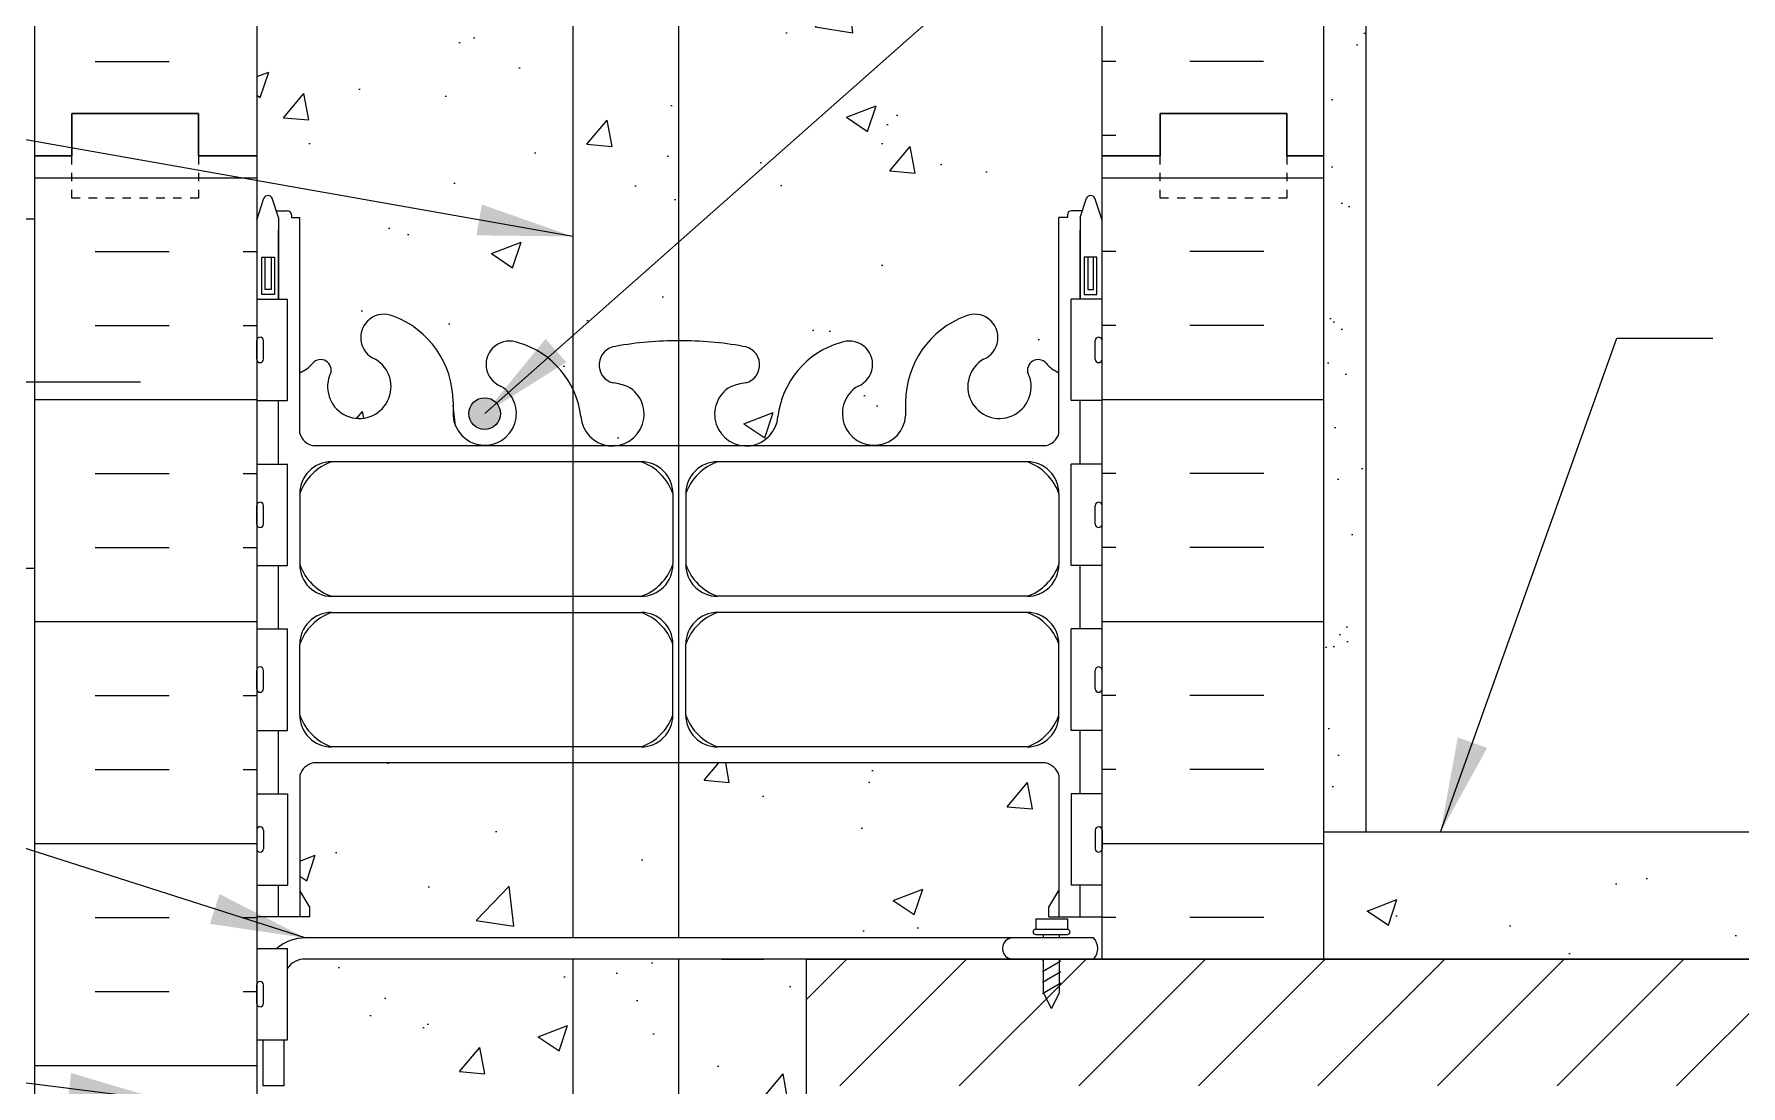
# Model space of a CAD drawing. Header units: inches. Extents: x 149.1 to 201, y 112.1 to 185.2.
# Drawn here: x 169.68 to 189.86, y 162.16 to 174.6 of the extents above; entities that cross this region are included whole.
import ezdxf

# ---------------------------------------------------------------- set-up
doc = ezdxf.new("R2010")
doc.units = ezdxf.units.IN
doc.header["$LTSCALE"] = 0.5
doc.header["$MEASUREMENT"] = 0
doc.linetypes.add('DASHED2', pattern=[0.375, 0.25, -0.125])
for name, color, linetype in [('HATCH', 12, 'Continuous'), ('line25', 2, 'Continuous'), ('LINE3', 3, 'Continuous'), ('LINE50', 5, 'Continuous'), ('LINE9', 9, 'Continuous'), ('TEXT', 4, 'Continuous'), ('Web_Edge', 9, 'Continuous')]:
    doc.layers.add(name, color=color, linetype=linetype)
doc.styles.add('DIM', font='romans.shx', dxfattribs={"width": 0.7})
doc.dimstyles.new('ext_12', dxfattribs={"dimscale": 12, "dimtxt": 0.09375, "dimasz": 0.09375, "dimexe": 0.09375, "dimexo": 0.0625, "dimgap": 0.0625, "dimtad": 1, "dimdec": 1, "dimzin": 3, "dimdsep": 46, "dimlunit": 4, "dimtxsty": 'DIM', "dimcen": 0.09, "dimdle": 0.09375, "dimclrt": 4, "dimadec": 0, "dimazin": 0, "dimtfac": 1, "dimtdec": 1, "dimtmove": 2, "dimatfit": 3, "dimfxl": 1, "dimfrac": 2, "dimtolj": 1, "dimtzin": 0, "dimarcsym": 0})

msp = doc.modelspace()

# ---------------------------------------------------------------- hatches: boundary and pattern name
at = {"layer": 'HATCH'}
h = msp.add_hatch(dxfattribs=at)
h.set_pattern_fill('AR-CONC', color=256, scale=0.5)
h.set_pattern_definition([(49.99999999999999, (0, 0), (3.586300913003767, -0.3137606749129755), [0.375, -4.125]), (355, (0, 0), (-0.693756668065, 3.760960668500059), [0.3, -3.3]), (100.45144446, (0.298858405, -0.02614672), (2.89254423363556, 3.447199954843147), [0.3187009599999999, -3.505710559999999]), (46.18420000000001, (0, 1), (5.336206653357862, -0.8275964039653827), [0.5625, -6.1875]), (96.63563549, (0.444683725, 0.931033465), (4.673309728371142, 4.870593003872752), [0.47805171, -5.258568799999999]), (351.1841639899999, (0, 1), (4.673309725273866, 4.870593001349951), [0.45, -4.950000005]), (21, (0.5, 0.75), (2.984535260592308, -2.013094453326694), [0.375, -4.125]), (326.0000000000001, (0.5, 0.75), (1.216576659607909, 3.625750225234265), [0.3, -3.3]), (71.45144474, (0.74871127, 0.58224213), (4.201111883649856, 1.612655764031769), [0.31870095, -3.50571056]), (37.50000000000001, (0, 0), (0.06079927658645334, 1.664469269156557), [0, -3.26, 0, -3.35, 0, -3.3125]), (7.499999999999999, (0, 0), (1.315347687210743, 1.972058559411801), [0, -1.91, 0, -3.185, 0, -1.2625]), (327.5, (-1.115, 0), (2.669112180862045, -0.1127743586718988), [0, -1.25, 0, -3.9, 0, -5.175]), (317.5, (-1.615, 0), (2.915930846711931, 0.5005249116615886), [0, -1.625, 0, -2.59, 0, -3.675])])
h.paths.add_polyline_path([(182.3083642761188, 182.1625147905405), (176.1833642761188, 182.1625147905404), (175.1833642761188, 181.1625147905403), (175.1833642761188, 182.1625147905403), (175.1833642761188, 183.1625147905403), (174.1833642761188, 182.1625147905404), (172.3083642761188, 182.1625147905404), (172.3083642761188, 179.3548365988504, 0.08841615068705475), (172.4543672729791, 179.2575249063954), (172.5443672729796, 179.2575249064023), (172.5443672729824, 179.2157988464782, -0.2490694201798236), (172.6543672729984, 179.0086756947087), (172.654367273002, 178.9411756946986, -0.4142135623889385), (172.591867273002, 178.8786756946952), (172.5443672730042, 178.8786756946952), (172.5443672730087, 178.8086756946952), (172.6493672729934, 178.8086756946952, -0.1555286049736221), (172.8250602180389, 178.6746305117675, 0.1809141486822471), (173.2427813728694, 178.3632856607394), (174.8235769488561, 178.0103264480396, 0.05497433642746698), (175.1504474074612, 177.9742785317129), (177.3083683900016, 177.9742785317129), (179.466289372542, 177.9742785317129, 0.05497433642746687), (179.7931598311471, 178.0103264480396), (181.3739554071337, 178.3632856607395, 0.1809141486822192), (181.7916765619642, 178.6746305117674, -0.1555286049736753), (181.9673695070097, 178.8086756946952), (182.0723695069944, 178.8086756946952), (182.072369506999, 178.8786756946952), (182.0248695070011, 178.8786756946952, -0.4142135623888824), (181.9623695070011, 178.9411756946986), (181.9623695070048, 179.0086756947087, -0.2490694201798237), (182.0723695070208, 179.2157988464782), (182.0723695070236, 179.2575249064023), (182.1623695070241, 179.2575249063954, 0.08841040745014403), (182.3083642761188, 179.3548287118878)])
h.paths.add_polyline_path([(182.3083642761188, 173.1625147905403), (182.3083642761188, 175.162522677503, 0.08841040745014417), (182.1623695070241, 175.2598264829954), (182.0723695070236, 175.2598264829885), (182.0723695070208, 175.3015525429126, -0.2490694201798115), (181.9623695070048, 175.5086756946821), (181.9623695070011, 175.5761756946922, -0.4142135623889407), (182.0248695070011, 175.6386756946956), (182.072369506999, 175.6386756946956), (182.0723695069944, 175.7086756946956), (181.967369507009, 175.7086756946956, 0.2317357954702556), (181.6097049869581, 175.5576513629629, -0.8344002610067477), (181.3982007781194, 175.6831957761623), (181.4099109840845, 175.7045416678365, 2.15540393397608), (180.8712631299792, 175.5101239109565, -1), (180.6576738325794, 174.9990217072677, -0.3112229933497561), (179.9486994165989, 176.0150158511659), (179.9492093076699, 176.180003673957, 1.661382059455087), (179.3881262233323, 175.8272632876783, -1), (179.1745369259503, 175.3161610839821, -0.3009499255518089), (178.4382966153042, 176.1884584864281, 1.661382059457228), (177.8772135309665, 175.8357181001505, 0.05561716192556482), (178.0565117406392, 175.7901475217882, -0.8432432356323915), (178.0221952652688, 175.3578262387389, -0.04754436165067123), (177.3083683900016, 175.2930706046621, -0.04754436165067547), (176.5945415147344, 175.3578262387389, -0.8432432356324913), (176.5602250393639, 175.7901475217882, 0.05561716192563895), (176.7395232490368, 175.8357181001505, 1.661382059456847), (176.1784401646989, 176.1884584864282, -0.3009499255518124), (175.4421998540529, 175.3161610839821, -1), (175.228610556671, 175.8272632876784, 1.661382059454761), (174.6675274723332, 176.180003673957), (174.6680373634043, 176.0150158511659, -0.3112229933496933), (173.959062947424, 174.9990217072678, -1), (173.7454736500242, 175.5101239109566, 2.155403933975046), (173.2068257959186, 175.7045416678365), (173.2185360018838, 175.6831957761623, -0.8343745963365193), (173.0070367566036, 175.5576456556919, 0.2317403101388429), (172.6493672729942, 175.7086756946956), (172.5443672730087, 175.7086756946956), (172.5443672730042, 175.6386756946956), (172.591867273002, 175.6386756946956, -0.4142135623889407), (172.654367273002, 175.5761756946922), (172.6543672729984, 175.5086756946821, -0.2490694201798248), (172.5443672729824, 175.3015525429126), (172.5443672729796, 175.2598264829885), (172.4543672729791, 175.2598264829954, 0.08841615068705491), (172.3083642761188, 175.1625147905404), (172.3083642761188, 173.1625147905403), (172.3083642761188, 172.4031261085474), (172.3933606561541, 172.6637816739896, -0.6000000000329971), (172.4933606561559, 172.663781673994), (172.542273699634, 172.5137816739939), (172.6683606561555, 172.513781673994, -0.4142135623733604), (172.7183606561556, 172.463781673994), (172.7183606561558, 172.4337816739939), (172.8183606561557, 172.433781673994), (172.8183638141397, 170.5965263786776, 0.1089334971217119), (172.9710324152927, 170.709711866917, -0.834400260227473), (173.1825366239806, 170.584167453544), (173.1708264180154, 170.56282156187, 2.155403933976497), (173.7094742721207, 170.75723931875, -1), (173.9230635695213, 171.2683415224386, -0.3112229933495649), (174.6320379855011, 170.2523473785406), (174.6315280944301, 170.0873595557495, 1.661382059455027), (175.1926111787677, 170.4400999420282, -1), (175.4062004761497, 170.9512021457244, -0.3009499255517591), (176.1424407867957, 170.0789047432785, 1.661382059457622), (176.7035238711335, 170.431645129556, 0.05561716192558767), (176.5242256614608, 170.4772157079183, -0.8432432356340605), (176.5585421368317, 170.9095369909677, -0.049932405521301), (177.3083642760926, 170.9739573769393, -0.04993240552145903), (178.0581864153558, 170.9095369909676, -0.843243235632684), (178.0925028907261, 170.4772157079182, 0.05561716192552899), (177.9132046810536, 170.431645129556, 1.661382059456281), (178.4742877653913, 170.0789047432779, -0.3009499255519127), (179.2105280760373, 170.9512021457244, -1), (179.4241173734194, 170.4400999420282, 1.66138205945503), (179.985200457757, 170.0873595557495), (179.984690566686, 170.2523473785406, -0.3112229933496967), (180.6936649826663, 171.2683415224388, -1), (180.9072542800662, 170.75723931875, 2.155403933975844), (181.4459021341716, 170.56282156187), (181.4341919282065, 170.584167453544, -0.8343745963372258), (181.6456911734867, 170.7097175740146, 0.1089398156908218), (181.7983678960838, 170.5965249647989), (181.7983678960819, 172.433781673994), (181.8983678960819, 172.4337816739939), (181.8983678960819, 172.463781673994, -0.4142135623733604), (181.948367896082, 172.513781673994), (182.0744548526035, 172.5137816739939), (182.1233678960817, 172.663781673994, -0.600000000032986), (182.2233678960835, 172.6637816739896), (182.3083642761188, 172.4031261085474)])
h.paths.add_polyline_path([(181.7983678960846, 165.8363046669709, 0.2681384484802687), (181.6372172342331, 165.984428183087), (172.9795195457688, 165.984428183087, 0.2681558504667121), (172.8183646383387, 165.8362911109184), (172.8183646383386, 164.474858153546), (172.9383606561415, 164.2748647905404), (172.9383606561415, 164.162514790541), (172.3083642761188, 164.1625147905404), (172.3083642761188, 163.7875147905341), (172.5478119166185, 163.7875147905341, -0.1808146983860269), (172.8742221777468, 163.9125147905406), (181.6175708162385, 163.9125147905406), (181.6175708162385, 163.9525547950496), (181.5238208162385, 163.9525547950496, -1), (181.5238208162383, 164.0150547950496), (181.5238208162383, 164.1400547950496), (181.8988208162385, 164.1400547950496), (181.8988208162383, 164.0150547950496, -1), (181.8988208162383, 163.9525547950496), (181.8050708162385, 163.9525547950496), (181.8050708162383, 163.9125147905406), (182.207884784104, 163.9125147905406, -0.3861790190985945), (182.2096802453505, 163.6625147905403), (182.3083642761188, 163.6625147905403), (182.3083642761188, 164.1625147905413), (181.6783678960961, 164.1625147905401), (181.6783678960961, 164.2748647905408), (181.7983678960844, 164.4748647905223)])
h.paths.add_polyline_path([(178.8083642761188, 163.6625147905406), (172.8753885776641, 163.6625147905406, 0.2433069337949052), (172.6733168703607, 163.5550929769826), (172.6733168703607, 162.707514790534), (172.6320570588081, 162.707514790534), (172.6320570588081, 162.1625147905406), (172.3822855724325, 162.1625147905406), (172.3822490947566, 162.7075147905341), (172.3083642761188, 162.7075147905341), (172.3083642761188, 161.9575147905341), (172.6733168703607, 161.9575147905342), (172.6733168703607, 160.7575147905341), (172.3083642761188, 160.7575147905341), (172.3083642761188, 160.0075147905341), (172.6733168703607, 160.0075147905341), (172.6733168703607, 158.8075147905341), (172.3083642761188, 158.8075147905341), (172.3083642761188, 158.0575147905341), (172.6733168703607, 158.0575147905341), (172.6733168703607, 156.8575147905341), (172.3083642761188, 156.8575147905341), (172.3083642761188, 155.414215048511, -0.5226110540281548), (172.543710951402, 155.4149713855196, -0.5205670499997276), (172.7211915877308, 155.4149713855195, -0.5205670500006399), (173.0625008286106, 155.4149713855199, -0.5205670500004113), (173.3191651334556, 155.41497138552, -0.5205670499986733), (173.5512553587781, 155.4149713855196, -0.5205670499991192), (173.7150838008974, 155.4149713855194, -0.5205670500009091), (174.0496253387503, 155.4040490130811, -0.5205670499989707), (174.2462194368072, 155.4040490130808, -0.5205670500005939), (174.4810401334584, 155.404049013081, -0.5205670500000626), (174.7322436580782, 155.404049013081, -0.4340642343524088), (174.8083642761182, 155.4222231117329, -0.4340642343618419), (174.8844848941593, 155.4040490130809, -0.5205670499993423), (175.135688418779, 155.4040490130806, -0.5205670500019258), (175.3705091154305, 155.4040490130813, -0.520567049998772), (175.5671032134873, 155.4040490130809, -0.5205670500001389), (175.9016447513399, 155.4149713855197, -0.5205670499999878), (176.0654731934594, 155.4149713855197, -0.5205670500000885), (176.2975634187823, 155.4149713855197, -0.5205670499997321), (176.554227723627, 155.4149713855196, -0.3571811429094118), (176.8083642761187, 155.4863507263273, -0.3571811429097197), (177.0625008286107, 155.4149713855199, -0.5205670499993013), (177.3191651334552, 155.4149713855197, -0.5205670500003013), (177.5512553587782, 155.4149713855198, -0.5205670499978989), (177.7150838008973, 155.4149713855193, -0.520567050001039), (178.0496253387502, 155.4040490130811, -0.5205670499992607), (178.2462194368072, 155.4040490130809, -0.5205670499995866), (178.4810401334581, 155.4040490130807, -0.5205670500011823), (178.7322436580782, 155.4040490130812, -0.4340642343570018), (178.8083642761188, 155.4222231117333), (178.8083642761188, 155.6625147905403)])
h.paths.add_polyline_path([(181.7983678960819, 154.4337816739939), (181.8983678960819, 154.4337816739938), (181.8983678960819, 154.4637816739939, -0.4142135623733604), (181.948367896082, 154.5137816739939), (182.0744548526035, 154.5137816739938), (182.1233678960817, 154.6637816739939, -0.6000000000329972), (182.2233678960835, 154.6637816739895), (182.3083642761188, 154.4031261085473), (182.3083642761188, 155.1625147905404), (182.9958642761188, 155.1625147905404), (182.9958642761188, 155.4687721229435, 0.2202203167955305), (182.8844848941593, 155.4040490130812, 0.4340642343594308), (182.8083642761185, 155.4222231117335, 0.4340642343552161), (182.7322436580784, 155.4040490130807, 0.5205670500009789), (182.4810401334583, 155.4040490130811, 0.3525461867613565), (182.3083642761188, 155.4540858893284), (182.3083642761188, 155.4125147905403), (178.8083642761188, 155.4125147905403), (178.8083642761188, 155.4222231117333, 0.4340642343562192), (178.7322436580785, 155.4040490130804, 0.5205670500022038), (178.4810401334581, 155.4040490130813, 0.5205670499995754), (178.2462194368072, 155.4040490130811, 0.5205670499983991), (178.0496253387504, 155.4040490130806, 0.5205670500011988), (177.7150838008975, 155.4149713855199, 0.5205670499996056), (177.551255358778, 155.4149713855198, 0.5205670499998248), (177.3191651334552, 155.4149713855198, 0.520567049999105), (177.0625008286107, 155.4149713855194, 0.3571811429100834), (176.8083642761187, 155.4863507263273, 0.3571811429093645), (176.554227723627, 155.4149713855198, 0.5205670499998027), (176.2975634187823, 155.4149713855197, 0.5205670500000434), (176.0654731934594, 155.4149713855197, 0.5205670500000343), (175.9016447513399, 155.4149713855197, 0.5205670500000918), (175.5671032134873, 155.4040490130811, 0.5205670499995182), (175.3705091154303, 155.4040490130809, 0.5205670500010198), (175.135688418779, 155.4040490130813, 0.5205670499993935), (174.8844848941594, 155.4040490130811, 0.434064234358015), (174.8083642761188, 155.4222231117333, 0.4340642343578521), (174.7322436580782, 155.4040490130809, 0.5205670499994529), (174.4810401334586, 155.4040490130807, 0.520567050000944), (174.2462194368073, 155.404049013081, 0.520567049999553), (174.0496253387503, 155.4040490130809, 0.5205670500005748), (173.7150838008975, 155.4149713855199, 0.5205670500002411), (173.551255358778, 155.41497138552, 0.5205670499991873), (173.3191651334554, 155.4149713855197, 0.5205670499999778), (173.0625008286106, 155.4149713855197, 0.520567050000111), (172.7211915877309, 155.4149713855197, 0.5205670500002816), (172.543710951402, 155.4149713855198, 0.5226110540282711), (172.3083642761188, 155.414215048511), (172.3083642761188, 155.1625147905403), (172.3083642761188, 154.4031261085473), (172.3933606561541, 154.6637816739895, -0.6000000000329518), (172.4933606561559, 154.6637816739939), (172.542273699634, 154.5137816739938), (172.6683606561555, 154.5137816739939, -0.4142135623733604), (172.7183606561556, 154.4637816739939), (172.7183606561558, 154.4337816739938), (172.8183606561557, 154.4337816739939), (172.8183638141397, 152.5965263786775, 0.1089334959776293), (172.9710324139829, 152.7097118654107, -0.8344002669989271), (173.1825366239806, 152.584167453544), (173.1708264180154, 152.5628215618699, 2.155403933971719), (173.7094742721217, 152.7572393187495, -1), (173.9230635695215, 153.2683415224384, -0.3112229933495168), (174.6320379855011, 152.2523473785404), (174.6315280944301, 152.0873595557495, 1.661382059453756), (175.1926111787681, 152.4400999420279, -1), (175.4062004761477, 152.9512021457249, -0.3009499255519603), (176.1424407867956, 152.0789047432798, 1.661382059462261), (176.7035238711332, 152.431645129556, 0.05561716192569689), (176.5242256614601, 152.4772157079184, -0.8432432356346139), (176.5585421368324, 152.9095369909677, -0.04993240552125634), (177.3083642760926, 152.9739573769392, -0.04993240552145999), (178.0581864153558, 152.9095369909675, -0.8432432356307954), (178.0925028907289, 152.4772157079186, 0.05561716192640502), (177.9132046810535, 152.4316451295559, 1.661382059447922), (178.4742877653908, 152.0789047432743, -0.3009499255530221), (179.2105280760379, 152.9512021457246, -1), (179.4241173734202, 152.4400999420286, 1.661382059457546), (179.985200457757, 152.0873595557494), (179.984690566686, 152.2523473785405, -0.3112229933498253), (180.6936649826668, 153.2683415224388, -1), (180.907254280066, 152.7572393187497, 2.155403933974706), (181.4459021341716, 152.5628215618699), (181.4341919282065, 152.584167453544, -0.8343745963372471), (181.6456911734867, 152.7097175740145, 0.108939815690822), (181.7983678960838, 152.5965249647988)])
h.paths.add_polyline_path([(181.7983678960846, 147.8363046669708, 0.2681384484802673), (181.6372172342331, 147.9844281830869), (172.9795195457688, 147.9844281830869, 0.2681558504667221), (172.8183646383387, 147.8362911109183), (172.8183646383387, 146.4748581535459), (172.9383606561415, 146.2748647905403), (172.9383606561415, 146.16251479054), (172.9383606561415, 146.0501647905402), (172.8183646383387, 145.8501714275346), (172.8183646383387, 144.4887384701622, 0.2681558504666911), (172.9795195457688, 144.3406013979936), (181.6372172342331, 144.3406013979936, 0.2681384484783884), (181.7983678960841, 144.4887249141082), (181.7983678960843, 145.8501647905593), (181.6783678960961, 146.0501647905407), (181.6783678960961, 146.1625147905409), (181.6783678960961, 146.2748647905408), (181.7983678960844, 146.4748647905222)])
h.paths.add_polyline_path([(181.7983678960842, 139.7285046162818, 0.1089354807365724), (181.6456961365089, 139.6153177137203, -0.8344002582347381), (181.4341919282065, 139.7408621275366), (181.4459021341716, 139.7622080192106, 2.155403933980856), (180.9072542800673, 139.5677902623302, -1), (180.6936649826725, 139.0566880586395, -0.3112229933513798), (179.984690566686, 140.07268220254), (179.985200457757, 140.2376700253311, 1.661382059459386), (179.4241173734207, 139.8849296390519, -1), (179.2105280760404, 139.3738274353553, -0.3009499255528419), (178.4742877653913, 140.246124837803, 1.661382059456049), (177.9132046810537, 139.8933844515245, 0.05561716192572961), (178.0925028907269, 139.8478138731622, -0.8432432356389101), (178.0581864153533, 139.4154925901126, -0.04993240552132728), (177.308364276092, 139.3510722041413, -0.04993240552127303), (176.5585421368316, 139.415492590113, -0.8432432356314105), (176.5242256614582, 139.847813873162, 0.05561716192648723), (176.7035238711339, 139.8933844515248, 1.661382059460261), (176.1424407867955, 140.2461248378005, -0.3009499255513496), (175.4062004761497, 139.3738274353561, -1), (175.192611178767, 139.884929639052, 1.661382059457135), (174.6315280944301, 140.2376700253311), (174.6320379855011, 140.07268220254, -0.3112229933500781), (173.9230635695194, 139.0566880586413, -1), (173.7094742721247, 139.5677902623329, 2.155403933959459), (173.1708264180155, 139.7622080192105), (173.1825366239806, 139.7408621275366, -0.8343745963371986), (172.9710373787004, 139.615312007066, 0.1089377873102124), (172.818363885955, 139.7285031702504), (172.8183606561557, 137.8912479070866), (172.7183606561558, 137.8912479070867), (172.7183606561556, 137.8612479070866, -0.4142135623733604), (172.6683606561555, 137.8112479070866), (172.542273699634, 137.8112479070867), (172.4933606561559, 137.6612479070866, -0.6000000000329975), (172.3933606561541, 137.6612479070909), (172.3083642761188, 137.9219034725331), (172.3083642761188, 137.1688737863281), (176.5065260537836, 137.1681173520433), (177.5065260537836, 136.1681173520433), (177.5065260537836, 137.1681173520433), (177.5065260537836, 138.1681173520433), (178.5065260537836, 137.1681173520433), (182.3083642761188, 137.1688023758535), (182.3083642761188, 137.9219034725331), (182.2233678960835, 137.6612479070909, -0.6000000000330142), (182.1233678960817, 137.6612479070866), (182.0744548526035, 137.8112479070867), (181.948367896082, 137.8112479070866, -0.4142135623733604), (181.8983678960819, 137.8612479070866), (181.8983678960818, 137.8912479070867), (181.7983678960819, 137.8912479070866)])
h = msp.add_hatch(dxfattribs=at)
h.set_pattern_fill('AR-SAND', color=256, scale=0.5, style=0)
h.set_pattern_definition([(37.50000000000001, (174.8708642761188, 155.6625147905403), (-0.03149667905480408, 0.9634118845065793), [0, -0.76, 0, -0.85, 0, -0.8125]), (7.499999999999999, (174.8708642761188, 155.6625147905403), (0.8848883526338636, 1.41107303261487), [0, -0.41, 0, -0.685, 0, -0.2625]), (327.5, (174.2558642761188, 155.6625147905403), (1.557070930875748, 0.002829526768482249), [0, -0.25, 0, -0.9, 0, -1.175]), (317.5, (174.2558642761188, 155.6625147905403), (1.503063302286147, 0.4388377824671246), [0, -0.125, 0, -0.59, 0, -0.675])])
h.paths.add_polyline_path([(184.9333642761188, 165.6625147905403), (185.4333642761188, 165.6625147905403), (185.4333642761188, 182.1625147905402), (184.9333642761188, 182.1625147905402)])
h = msp.add_hatch(dxfattribs=at)
h.set_pattern_fill('INSUL', color=256, scale=7, style=0)
h.set_pattern_definition([(0, (-2753.853217435365, -241.8469992721713), (0, 2.625), []), (0, (-2753.853217435365, -240.9719992721713), (0, 2.625), [0.875, -0.875]), (0, (-2753.853217435365, -240.0969992721713), (0, 2.625), [0.875, -0.875])])
h.paths.add_polyline_path([(169.6833642761188, 155.1625147905403), (170.1208642761188, 155.1625147905403), (170.1208642761188, 155.6625147905403), (171.6208642761188, 155.6625147905403), (171.6208642761188, 155.1625147905403), (172.3083642761188, 155.1625147905403), (172.3083642761188, 173.1625147905403), (171.6208642761188, 173.1625147905403), (171.6208642761188, 173.6625147905403), (170.1208642761188, 173.6625147905403), (170.1208642761188, 173.1625147905403), (169.6833642761188, 173.1625147905403)])
h = msp.add_hatch(dxfattribs=at)
h.set_pattern_fill('INSUL', color=256, scale=7, style=0)
h.set_pattern_definition([(180.0000000000065, (3108.46994598765, -241.8469992718418), (-2.952863056308527e-13, 2.625), []), (180.0000000000065, (3108.46994598765, -240.9719992718418), (-2.952863056308527e-13, 2.625), [0.875, -0.875]), (180.0000000000065, (3108.46994598765, -240.0969992718418), (-2.952863056308527e-13, 2.625), [0.875, -0.875])])
h.paths.add_polyline_path([(182.3083642761201, 163.6625147905403), (184.9333642761201, 163.6625147905403), (184.9333642761191, 173.162514790541), (184.4958642761191, 173.1625147905409), (184.495864276119, 173.6625147905409), (182.995864276119, 173.6625147905407), (182.9958642761191, 173.1625147905407), (182.3083642761191, 173.1625147905407)])
h = msp.add_hatch(dxfattribs=at)
h.set_pattern_fill('AR-CONC', color=256, scale=0.5, style=0)
h.set_pattern_definition([(49.99999999999999, (78.13022415308258, 8.761394921057502), (3.586300913003767, -0.3137606749129755), [0.375, -4.125]), (355, (78.13022415308258, 8.761394921057502), (-0.693756668065, 3.760960668500059), [0.3, -3.3]), (100.4514, (78.42908255308258, 8.735248221057503), (2.892546908570108, 3.447197710304768), [0.3187009499999998, -3.505710559999998]), (46.18420000000001, (78.13022415308258, 9.761394921057502), (5.336205243128222, -0.8275950716450904), [0.5625, -6.1875]), (96.6356, (78.57490787808258, 9.6924283860575), (4.673313527743517, 4.870589354502209), [0.47805144, -5.258565]), (351.1842, (78.13022415308258, 9.761394921057502), (4.673309725668136, 4.870593004626623), [0.45, -4.95]), (21, (78.63022415308258, 9.511394921057502), (2.984535260592308, -2.013094453326694), [0.375, -4.125]), (326.0000000000001, (78.63022415308258, 9.511394921057502), (1.216576659607909, 3.625750225234265), [0.3, -3.3]), (71.4514, (78.87893531808258, 9.3436368910575), (4.20111314290745, 1.612652483549762), [0.31870095, -3.50571056]), (37.50000000000001, (78.13022415308258, 8.761394921057502), (0.06079927658645334, 1.664469269156557), [0, -3.26, 0, -3.35, 0, -3.3125]), (7.499999999999999, (78.13022415308258, 8.761394921057502), (1.315347687210743, 1.972058559411801), [0, -1.91, 0, -3.185, 0, -1.2625]), (327.5, (77.01522415308258, 8.761394921057502), (2.669112180862045, -0.112774358671899), [0, -1.25, 0, -3.9, 0, -5.175]), (317.5, (76.51522415308258, 8.761394921057502), (2.915930846711931, 0.5005249116615882), [0, -1.625, 0, -2.59, 0, -3.675])])
h.paths.add_polyline_path([(190.2067237809463, 164.5223831596844), (190.2067237809462, 164.6625147905403), (184.9333642761188, 164.6625147905404), (184.9333642761188, 163.6625147905403), (190.2067237809463, 163.6625147905403)])
h = msp.add_hatch(dxfattribs=at)
h.set_pattern_fill('ANSI31', color=256, scale=8, style=0)
h.set_pattern_definition([(45, (78.13022415308258, 8.761394921057502), (-0.7071067811865475, 0.7071067811865476), [])])
h.paths.add_polyline_path([(193.5632783254077, 162.1625147905404), (193.5632783254077, 163.6625147905403), (178.8083642761188, 163.6625147905404), (178.8083642761188, 162.1625147905403)])
at = {"layer": 'LINE3'}
msp.add_hatch(color=256, dxfattribs=at).paths.add_polyline_path([(174.8179994138678, 170.1151165771677, 1), (175.1929994138678, 170.1151165771677, 1)])

# ---------------------------------------------------------------- linework, layer by layer
at = {"layer": 'HATCH'}
for p, q in [((170.396782564634, 174.2780007278287), (171.271782564634, 174.2780007278287)), ((182.4699459876027, 174.278000727829), (182.3083642761188, 174.278000727829)), ((184.2199459876027, 174.278000727829), (183.3449459876027, 174.278000727829)), ((182.4699459876027, 173.403000727829), (182.3083642761188, 173.403000727829))]:
    msp.add_line(p, q, dxfattribs=at)
at = {"layer": 'line25'}
for p, q in [((172.3083642761188, 182.1625147905403), (172.3083642761188, 173.1625147905403)), ((182.3083642761188, 173.1625147905403), (182.3083642761188, 182.1625147905403)), ((172.3083642761188, 173.1625147905403), (172.3083642761188, 155.1625147905403)), ((182.3083642761188, 163.6625147905404), (182.3083642761188, 173.1625147905403)), ((172.3083642761188, 171.4675147905341), (172.6733168703607, 171.4675147905341)), ((172.6733168703607, 170.2675147905341), (172.6733168703607, 171.4675147905342)), ((182.3083642761188, 171.4675147905341), (181.9434116818769, 171.4675147905341)), ((181.9434116818769, 170.2675147905341), (181.9434116818769, 171.4675147905342)), ((172.3083642761188, 170.2675147905341), (172.6733168703607, 170.2675147905341)), ((182.3083642761188, 170.2675147905341), (181.9434116818769, 170.2675147905341)), ((172.3083642761188, 169.5175147905341), (172.6733168703607, 169.5175147905341)), ((172.6733168703607, 168.3175147905341), (172.6733168703607, 169.5175147905342)), ((182.3083642761188, 169.5175147905341), (181.9434116818769, 169.5175147905341)), ((181.9434116818769, 168.3175147905341), (181.9434116818769, 169.5175147905342)), ((172.3083642761188, 168.3175147905341), (172.6733168703607, 168.3175147905341)), ((182.3083642761188, 168.3175147905341), (181.9434116818769, 168.3175147905341)), ((172.3083642761188, 167.5675147905341), (172.6733168703607, 167.5675147905341)), ((172.6733168703607, 166.3675147905341), (172.6733168703607, 167.5675147905341)), ((182.3083642761188, 167.5675147905341), (181.9434116818769, 167.5675147905341)), ((181.9434116818769, 166.3675147905341), (181.9434116818769, 167.5675147905341)), ((172.3083642761188, 166.3675147905341), (172.6733168703607, 166.367514790534)), ((182.3083642761188, 166.3675147905341), (181.9434116818769, 166.367514790534)), ((172.3083642761188, 165.6175147905341), (172.6733168703607, 165.6175147905341)), ((172.6733168703607, 165.6175147905341), (172.6733168703607, 164.537514790534)), ((182.3083642761188, 165.6175147905341), (181.9434116818769, 165.6175147905341)), ((181.9434116818769, 165.6175147905341), (181.9434116818769, 164.537514790534)), ((172.3083642761188, 164.5375147905341), (172.6733168703607, 164.5375147905341)), ((182.3083642761188, 164.5375147905341), (181.9434116818769, 164.5375147905341)), ((172.3083642761188, 163.7875147905341), (172.6733168703607, 163.7875147905341)), ((172.6733168703607, 162.7075147905341), (172.6733168703607, 163.7875147905341)), ((177.8083642761314, 163.6625147905404), (178.3083642761192, 163.6625147905404)), ((193.5632783254077, 163.6625147905403), (178.8083642761188, 163.6625147905404)), ((178.8083642761188, 163.6625147905403), (178.8083642761188, 155.6625147905403)), ((178.8083642761188, 163.6625147905403), (193.5632783254077, 163.6625147905403)), ((172.3083642761188, 162.7075147905341), (172.6733168703607, 162.707514790534))]:
    msp.add_line(p, q, dxfattribs=at)
at = {"layer": 'LINE3'}
for p, q in [((177.2968247420669, 182.1624757131249), (177.2973315512025, 163.9125147905406)), ((176.0478186764532, 180.5068833274088), (176.0478186764532, 163.9125147905406)), ((176.0478186764532, 163.6625147905405), (176.0478186764532, 137.1611551565674)), ((177.2973384938083, 163.6625147905406), (177.2975675326631, 155.4149323081044))]:
    msp.add_line(p, q, dxfattribs=at)
msp.add_circle((175.0054994138678, 170.1151165771677), 0.1875, dxfattribs=at)
at = {"layer": 'LINE50'}
for p, q in [((169.6833642761188, 173.1625147905403), (169.6833642761188, 182.1625147905403)), ((184.9333642761188, 173.1625147905403), (184.9333642761188, 182.1625147905403)), ((169.6833642761188, 155.1625147905403), (169.6833642761188, 173.1625147905403)), ((184.9333642761188, 163.6625147905403), (184.9333642761188, 173.1625147905403)), ((181.7384067224544, 164.1625147905405), (181.7384067224544, 164.1625147905405))]:
    msp.add_line(p, q, dxfattribs=at)
for points in [[(172.3083642761188, 173.1625147905403), (171.6208642761188, 173.1625147905403), (171.6208642761188, 173.6625147905403), (170.1208642761188, 173.6625147905403), (170.1208642761188, 173.1625147905403), (169.6833642761188, 173.1625147905403)], [(169.6833642761188, 173.1625147905403), (170.1208642761188, 173.1625147905403), (170.1208642761188, 173.6625147905403), (171.6208642761188, 173.6625147905403), (171.6208642761188, 173.1625147905403), (172.3083642761188, 173.1625147905403)], [(182.3083642761188, 173.1625147905403), (182.9958642761188, 173.1625147905403), (182.9958642761188, 173.6625147905403), (184.4958642761188, 173.6625147905403), (184.4958642761188, 173.1625147905403), (184.9333642761188, 173.1625147905403)], [(184.9333642761188, 173.1625147905403), (184.4958642761188, 173.1625147905403), (184.4958642761188, 173.6625147905403), (182.9958642761188, 173.6625147905403), (182.9958642761188, 173.1625147905403), (182.3083642761188, 173.1625147905403)]]:
    msp.add_lwpolyline(points, dxfattribs=at)
at = {"layer": 'LINE9'}
for p, q in [((185.4333642761188, 165.1625147905404), (185.4333642761188, 182.1625147905402)), ((172.3483678960818, 171.0175147905341), (172.3483678960827, 171.0175147905342)), ((182.2683606561557, 171.0175147905341), (182.2683606561548, 171.0175147905342)), ((172.3083642761188, 170.9225147905343), (172.3083678960823, 170.9225147905343)), ((172.3083642761188, 170.8125147905342), (172.3083678960823, 170.8125147905342)), ((172.3083678960818, 170.7575147905342), (172.3083678960818, 170.9775147905341)), ((172.3883678960818, 170.7575147905342), (172.3883678960827, 170.9775147905341)), ((182.2283606561558, 170.7575147905342), (182.2283606561548, 170.9775147905341)), ((182.3083606561557, 170.7575147905342), (182.3083606561557, 170.9775147905341)), ((182.3083642761188, 170.9225147905343), (182.3083606561552, 170.9225147905343)), ((182.3083642761188, 170.8125147905342), (182.3083606561552, 170.8125147905342)), ((172.3483678960818, 170.7175147905342), (172.3483678960818, 170.7175147905342)), ((182.2683606561557, 170.7175147905342), (182.2683606561557, 170.7175147905342)), ((168.9333642761186, 170.4884199603584), (170.9333642761186, 170.4884199603584)), ((172.3083678960818, 168.8075147905342), (172.3083678960818, 169.0275147905341)), ((172.3483678960818, 169.0675147905341), (172.3483678960827, 169.0675147905342)), ((172.3883678960818, 168.8075147905342), (172.3883678960827, 169.0275147905341)), ((182.2283606561558, 168.8075147905342), (182.2283606561548, 169.0275147905341)), ((182.2683606561557, 169.0675147905341), (182.2683606561548, 169.0675147905342)), ((182.3083606561557, 168.8075147905342), (182.3083606561557, 169.0275147905341)), ((172.3083642761188, 168.9725147905343), (172.3083678960823, 168.9725147905343)), ((172.3083642761188, 168.8625147905342), (172.3083678960823, 168.8625147905342)), ((182.3083642761188, 168.9725147905343), (182.3083606561552, 168.9725147905343)), ((182.3083642761188, 168.8625147905342), (182.3083606561552, 168.8625147905342)), ((172.3483678960818, 168.7675147905342), (172.3483678960818, 168.7675147905342)), ((182.2683606561557, 168.7675147905342), (182.2683606561557, 168.7675147905342)), ((172.3083642761188, 167.0225147905342), (172.3083678960823, 167.0225147905342)), ((172.3083678960818, 166.8575147905342), (172.3083678960818, 167.0775147905341)), ((172.3483678960818, 167.1175147905341), (172.3483678960827, 167.1175147905341)), ((172.3883678960818, 166.8575147905341), (172.3883678960827, 167.0775147905341)), ((182.2283606561558, 166.8575147905341), (182.2283606561548, 167.0775147905341)), ((182.2683606561557, 167.1175147905341), (182.2683606561548, 167.1175147905341)), ((182.3083606561557, 166.8575147905342), (182.3083606561557, 167.0775147905341)), ((182.3083642761188, 167.0225147905342), (182.3083606561552, 167.0225147905342)), ((172.3083642761188, 166.9125147905342), (172.3083678960823, 166.9125147905342)), ((172.3483678960818, 166.8175147905342), (172.3483678960818, 166.8175147905341)), ((182.2683606561557, 166.8175147905342), (182.2683606561557, 166.8175147905341)), ((182.3083642761188, 166.9125147905342), (182.3083606561552, 166.9125147905342)), ((172.3083678960818, 165.1875147905341), (172.3083678960818, 164.9675147905342)), ((172.3483678960818, 165.2275147905341), (172.3483678960818, 165.2275147905341)), ((172.3883678960818, 165.1875147905341), (172.3883678960827, 164.9675147905342)), ((182.2283606561558, 165.1875147905341), (182.2283606561548, 164.9675147905342)), ((182.2683606561557, 165.2275147905341), (182.2683606561557, 165.2275147905341)), ((182.3083606561557, 165.1875147905341), (182.3083606561557, 164.9675147905342)), ((172.3083642761188, 165.1325147905341), (172.3083678960823, 165.1325147905341)), ((172.3083642761188, 165.022514790534), (172.3083678960823, 165.022514790534)), ((182.3083642761188, 165.1325147905341), (182.3083606561552, 165.1325147905341)), ((182.3083642761188, 165.022514790534), (182.3083606561552, 165.022514790534)), ((172.3483678960818, 164.9275147905342), (172.3483678960827, 164.9275147905341)), ((182.2683606561557, 164.9275147905342), (182.2683606561548, 164.9275147905341)), ((181.5238208162383, 164.1400547950496), (181.5238208162383, 164.0150547950496)), ((181.5238208162383, 164.1400547950496), (181.8988208162385, 164.1400547950496)), ((181.8988208162385, 164.1400547950496), (181.8988208162383, 164.0150547950496)), ((181.5238208162385, 164.0150547950496), (181.8988208162383, 164.0150547950496)), ((181.5238208162383, 163.9525547950496), (181.8988208162383, 163.9525547950496)), ((181.5238208162385, 163.9525547950496), (181.8988208162383, 163.9525547950496)), ((181.6175708162385, 163.9125147905406), (181.6175708162385, 163.9525547950496)), ((181.8050708162383, 163.9125147905406), (181.8050708162385, 163.9525547950496)), ((182.207884784104, 163.9125147905406), (172.8742221777505, 163.9125147905406)), ((182.2096802453506, 163.6625147905406), (172.8753885776595, 163.6625147905406)), ((181.6035674885037, 163.6476195911188), (181.629366730691, 163.6625147905406)), ((181.6035674885037, 163.5143916159116), (181.8220040189352, 163.640506005557)), ((181.6175708162385, 163.2647287748845), (181.6175708162385, 163.6625147905406)), ((181.8050708162385, 163.2647287748845), (181.8050708162385, 163.6625147905406)), ((172.3083678960818, 163.1375147905341), (172.3083678960818, 163.357514790534)), ((172.3483678960818, 163.397514790534), (172.3483678960827, 163.397514790534)), ((172.3883678960818, 163.1375147905341), (172.3883678960827, 163.357514790534)), ((181.6035674885037, 163.3893916159117), (181.8220040189352, 163.5155060055571)), ((181.6035674885037, 163.2566439498474), (181.8220040189352, 163.3827583394928)), ((172.3083642761188, 163.3025147905341), (172.3083678960823, 163.3025147905341)), ((172.3083642761188, 163.1925147905341), (172.3083678960823, 163.1925147905341)), ((181.7113208162385, 163.0772287748845), (181.6175708162385, 163.2647287748845)), ((181.7113208162385, 163.0772287748845), (181.8050708162385, 163.2647287748845)), ((172.3483678960818, 163.0975147905341), (172.3483678960818, 163.097514790534)), ((172.3822490947566, 162.7075147905341), (172.3822855724325, 162.1625147905406)), ((172.6320570588081, 162.1625147905406), (172.6320570588081, 162.7075147905341)), ((172.6320570588081, 162.1625147905406), (172.3822855724325, 162.1625147905406))]:
    msp.add_line(p, q, dxfattribs=at)
at = {"layer": 'LINE9', "linetype": 'DASHED2', "ltscale": 0.15}
for points in [[(171.6208642761188, 173.1625147905403), (171.6208642761188, 173.1625147905403), (171.6208642761188, 172.6625147905403), (170.1208642761188, 172.6625147905403), (170.1208642761188, 173.1625147905403), (170.1208642761188, 173.1625147905403)], [(184.4958642761188, 173.1625147905403), (184.4958642761188, 173.1625147905403), (184.4958642761188, 172.6625147905403), (182.9958642761188, 172.6625147905403), (182.9958642761188, 173.1625147905403), (182.9958642761188, 173.1625147905403)]]:
    msp.add_lwpolyline(points, dxfattribs=at)
at = {"layer": 'LINE9', "color": 9}
msp.add_lwpolyline([(169.6833642761188, 172.4125147905406), (169.4333642761188, 172.4125147905406), (169.4333642761188, 168.5375147905405), (166.6833642761187, 168.5375147905405), (166.6833642761187, 168.2875147905405), (169.6833642761188, 168.2875147905405)], close=True, dxfattribs=at)
at = {"layer": 'LINE9'}
msp.add_lwpolyline([(193.5632783254077, 165.1625147905403), (184.9333642761188, 165.1625147905404)], dxfattribs=at)
for centre, radius, start, end in [((172.3483678960818, 170.9775147905341), 0.04, 89.99999999992184, 180), ((172.3483678960827, 170.9775147905341), 0.04, 359.999999999899, 90), ((182.2683606561548, 170.9775147905341), 0.04, 90, 180.000000000101), ((182.2683606561557, 170.9775147905341), 0.04, 0, 90.00000000007815), ((172.3483678960818, 170.7575147905342), 0.04, 179.9999999999121, 270.0000000000521), ((172.3483678960818, 170.7575147905342), 0.04, 270, 0), ((182.2683606561557, 170.7575147905342), 0.04, 180, 270), ((182.2683606561557, 170.7575147905342), 0.04, 269.9999999999479, 8.79359758331033e-11), ((172.3483678960818, 169.0275147905341), 0.04, 89.99999999992184, 180), ((172.3483678960827, 169.0275147905342), 0.04, 359.999999999899, 90), ((182.2683606561548, 169.0275147905342), 0.04, 90, 180.000000000101), ((182.2683606561557, 169.0275147905341), 0.04, 0, 90.00000000007815), ((172.3483678960818, 168.8075147905342), 0.04, 179.9999999999121, 270.0000000000521), ((172.3483678960818, 168.8075147905342), 0.04, 270, 0), ((182.2683606561557, 168.8075147905342), 0.04, 180, 270), ((182.2683606561557, 168.8075147905342), 0.04, 269.9999999999479, 8.79359758331033e-11), ((172.3483678960818, 167.0775147905341), 0.04, 89.99999999992184, 180), ((172.3483678960827, 167.0775147905341), 0.04, 359.999999999899, 90), ((182.2683606561548, 167.0775147905341), 0.04, 90, 180.000000000101), ((182.2683606561557, 167.0775147905341), 0.04, 0, 90.00000000007815), ((172.3483678960818, 166.8575147905341), 0.04, 179.9999999999121, 270.0000000000521), ((172.3483678960818, 166.8575147905341), 0.04, 270, 0), ((182.2683606561557, 166.8575147905341), 0.04, 180, 270), ((182.2683606561557, 166.8575147905341), 0.04, 269.9999999999479, 8.79359758331033e-11), ((172.3483678960818, 165.1875147905341), 0.04, 89.99999999994789, 180.0000000000879), ((172.3483678960818, 165.1875147905341), 0.04, 0, 90), ((182.2683606561557, 165.1875147905341), 0.04, 90, 180), ((182.2683606561557, 165.1875147905341), 0.04, 359.9999999999121, 90.00000000005213), ((172.3483678960818, 164.9675147905342), 0.04, 180, 270.0000000000782), ((172.3483678960827, 164.9675147905342), 0.04, 270, 1.009635278083779e-10), ((182.2683606561548, 164.9675147905342), 0.04, 179.999999999899, 270), ((182.2683606561557, 164.9675147905342), 0.04, 269.9999999999218, 0), ((181.5238208162385, 163.9838047950496), 0.03125, 90, 270), ((181.8988208162383, 163.9838047950496), 0.03125, 270, 90), ((172.8781954578587, 163.4134648010896), 0.4990658062078668, 89.35428393050557, 131.4528860239899), ((181.2557365075116, 163.7875147905406), 0.1250069752282904, 89.39472638956298, 270.6052736104371), ((182.071076664084, 163.7865258084675), 0.1859830242447484, 318.1804529144633, 42.64251175023247), ((172.8781954578587, 163.4134648010896), 0.2490658062078668, 89.35428393050557, 145.3447257873678), ((172.3483678960818, 163.357514790534), 0.04, 89.99999999992184, 180), ((172.3483678960827, 163.357514790534), 0.04, 359.999999999899, 90), ((172.3483678960818, 163.1375147905341), 0.04, 179.9999999999121, 270.0000000000521), ((172.3483678960818, 163.1375147905341), 0.04, 270, 0)]:
    msp.add_arc(centre, radius, start, end, dxfattribs=at)
at = {"layer": 'Web_Edge'}
for p, q in [((172.3083642761188, 172.4031261085474), (172.3933606561555, 172.663781673994)), ((172.5683606561557, 172.433781673994), (172.4933606561559, 172.663781673994)), ((182.0483678960819, 172.433781673994), (182.1233678960817, 172.663781673994)), ((182.3083642761188, 172.4031261085474), (182.223367896082, 172.663781673994)), ((172.5422736996339, 172.5137816739939), (172.6683606561556, 172.513781673994)), ((172.5683606561557, 172.4337816739933), (172.5683606561557, 171.4675147905341)), ((172.7183606561558, 172.4637816739939), (172.7183606561558, 172.463781673994)), ((172.7183606561558, 172.4637816739939), (172.7183606561558, 172.4337816739939)), ((172.7183606561558, 172.4337816739939), (172.8183606561557, 172.433781673994)), ((172.8183650460961, 169.8797975347686), (172.8183606561557, 172.433781673994)), ((181.8983678960818, 172.4337816739939), (181.7983678960819, 172.433781673994)), ((181.7983678960846, 169.8797852808121), (181.7983678960819, 172.433781673994)), ((181.8983678960818, 172.4637816739939), (181.8983678960818, 172.463781673994)), ((181.8983678960819, 172.463781673994), (181.8983678960819, 172.4337816739939)), ((182.0744548526037, 172.5137816739939), (181.9483678960819, 172.513781673994)), ((182.0483678960819, 172.4337816739933), (182.0483678960818, 171.4675147905341)), ((173.1708264180148, 170.5628215618688), (173.1825366239805, 170.5841674535439)), ((181.4459021341723, 170.5628215618688), (181.4341919282065, 170.5841674535439)), ((174.6320379855011, 170.2523473785406), (174.6315280944301, 170.0873595557499)), ((179.984690566686, 170.2523473785406), (179.985200457757, 170.0873595557499)), ((181.6372172342331, 169.7316617646956), (172.9795195457687, 169.7316617646956)), ((176.8571183899977, 169.5441617646956), (173.1933688839131, 169.5441617646956)), ((181.4233678960873, 169.5441617646956), (177.7596183899942, 169.5441617646955)), ((172.818368883915, 169.1691617646978), (172.818368883915, 168.3283558600509)), ((177.2321183899999, 169.1691617646892), (177.2321183899995, 168.3283558600575)), ((177.3846183899996, 169.1699777787479), (177.3846183900001, 168.3291718741028)), ((181.7983678960855, 169.1691617646714), (181.7983678960855, 168.3283558600245)), ((173.1933688839163, 167.9533558600515), (176.8571183899977, 167.9533558600516)), ((181.4233678960837, 167.9533558600516), (177.7596183900051, 167.9533558600516)), ((173.1933688839163, 167.762734270594), (176.8571183899977, 167.762734270594)), ((181.4233678960837, 167.762734270594), (177.7596183900051, 167.7627342705939)), ((172.818368883915, 166.5469283659477), (172.818368883915, 167.3877342705946)), ((177.2321183899999, 166.5469283659563), (177.2321183899995, 167.3877342705881)), ((177.3846183899996, 166.5461123518977), (177.3846183900001, 167.3869182565427)), ((181.7983678960855, 166.5469283659494), (181.7983678960855, 167.3877342705962)), ((176.8571183899977, 166.17192836595), (173.1933688839131, 166.1719283659499)), ((181.4233678960873, 166.17192836595), (177.7596183899942, 166.17192836595)), ((181.6372172342331, 165.984428183087), (172.9795195457687, 165.984428183087)), ((172.8183646383387, 165.8362911109185), (172.8183646383386, 164.1625147905409)), ((181.7983678960846, 165.8363046669711), (181.7983678960843, 164.1625147905404)), ((172.9383606561415, 164.2748647905408), (172.818360656142, 164.4748647905408)), ((172.9383606561415, 164.2748647905404), (172.818360656142, 164.4748647905404)), ((181.6783678960961, 164.2748647905404), (181.7983678960955, 164.4748647905404)), ((181.6783678960961, 164.2748647905408), (181.7983678960955, 164.4748647905408)), ((172.9283642761046, 164.1625147905411), (172.3083642761188, 164.1625147905409)), ((172.9383606561415, 164.162514790541), (172.3083642761188, 164.1625147905404)), ((172.9383606561415, 164.1625147905406), (172.9383606561415, 164.2748647905401)), ((172.9383606561415, 164.1625147905401), (172.9383606561415, 164.2748647905396)), ((181.6783678960961, 164.1625147905401), (181.6783678960961, 164.2748647905396)), ((181.6783678960961, 164.1625147905406), (181.6783678960961, 164.2748647905401)), ((181.6783678960961, 164.1625147905401), (182.3083642761188, 164.1625147905413)), ((181.688364276133, 164.1625147905406), (182.3083642761188, 164.1625147905409))]:
    msp.add_line(p, q, dxfattribs=at)
for points in [[(172.5683606561557, 171.4675147905341), (172.5683606561557, 172.283781673994)], [(182.0483678960819, 171.4675147905341), (182.0483678960819, 172.283781673994)], [(172.5683606561557, 169.5175147905341), (172.5683606561557, 170.2675147905341)], [(182.0483678960819, 169.5175147905341), (182.0483678960819, 170.2675147905341)], [(172.5683606561557, 167.5675147905341), (172.5683606561557, 168.3175147905341)], [(182.0483678960819, 167.5675147905341), (182.0483678960819, 168.3175147905341)], [(172.5683606561557, 165.6175147905341), (172.5683606561557, 166.367514790534)], [(182.0483678960819, 165.6175147905341), (182.0483678960819, 166.367514790534)], [(172.5683606561557, 164.1625147905403), (172.5683606561557, 164.5375147905341)], [(182.0483678960819, 164.1625147905403), (182.0483678960819, 164.5375147905341)]]:
    msp.add_lwpolyline(points, dxfattribs=at)
for points in [[(172.5183606561559, 171.5237816739939), (172.3683606561559, 171.5237816739939), (172.3683606561559, 171.9637816739939), (172.5183606561559, 171.9637816739939)], [(172.478360656156, 171.5837816739939), (172.4083606561558, 171.5837816739939), (172.4083606561558, 171.9637816739939), (172.478360656156, 171.9637816739939)], [(182.0983678960816, 171.5237816739939), (182.2483678960817, 171.5237816739939), (182.2483678960817, 171.9637816739939), (182.0983678960816, 171.9637816739939)], [(182.1383678960815, 171.5837816739939), (182.2083678960817, 171.5837816739939), (182.2083678960817, 171.9637816739939), (182.1383678960815, 171.9637816739939)]]:
    msp.add_lwpolyline(points, close=True, dxfattribs=at)
for centre, radius, start, end in [((172.4433606561561, 172.6371150073278), 0.0566666666662005, 28.07248693556309, 151.9275130646584), ((182.1733678960814, 172.6371150073278), 0.0566666666662005, 28.07248693534162, 151.9275130644369), ((172.6683606561556, 172.463781673994), 0.05, 0, 90), ((181.9483678960819, 172.463781673994), 0.05, 90, 180), ((173.8162689208035, 171.0127904206016), 0.2769683423152065, 67.3199799270805, 247.3199799291134), ((173.5404705945626, 170.245999958078), 1.091585845779813, 0.3331688975579535, 69.48254033780731), ((181.0762579576245, 170.245999958078), 1.091585845779813, 110.5174596621927, 179.6668311024421), ((180.8004596313836, 171.0127904206016), 0.2769683423152065, 292.6800200708865, 112.6800200729195), ((175.2994058274517, 170.6956510438792), 0.2769683423152065, 67.3199799270805, 247.3199799291134), ((175.1153300393572, 169.9588492910883), 1.034103379311961, 6.666855068444587, 73.66351084947442), ((176.578418076178, 170.6904366782451), 0.22, 95.18346528133263, 255.7396035695706), ((177.2551870058242, 167.1969213485981), 3.777410353861612, 89.1933802489426, 100.6275482201495), ((177.3615415463628, 167.1969213485981), 3.777410353861612, 79.37245177985045, 90.80661975108346), ((178.038310476009, 170.6904366782451), 0.22, 284.2603964304294, 84.81653471866736), ((179.5013985128299, 169.9588492910883), 1.034103379311961, 106.3364891505256, 173.3331449315554), ((179.3173227247353, 170.6956510438792), 0.2769683423152065, 292.6800200708865, 112.6800200729195), ((172.6380223106035, 170.9993325515083), 0.4413341939712527, 294.1186762249897, 318.9873219214748), ((173.0653579275791, 170.6276893228702), 0.125, 339.6242722523874, 138.9873219215141), ((173.5223625072195, 170.4322559538903), 0.375, 159.62427225246, 60.06847086862234), ((181.0943660449676, 170.4322559538903), 0.375, 119.9315291313775, 20.37572774754004), ((181.551370624608, 170.6276893228702), 0.125, 41.01267807848586, 200.3757277476126), ((181.9787062415836, 170.9993325515083), 0.4413341939712527, 221.0126780785251, 245.8817729782918), ((175.0054994138678, 170.1151165771677), 0.375, 184.2448425985969, 60.06847086862234), ((176.5164121062335, 170.1066617646956), 0.375, 184.2448425985969, 60.06847086862234), ((176.4096679408063, 169.6509752173921), 0.8341443637323576, 69.37290550549807, 82.10630163338853), ((178.1003164459535, 170.1066617646956), 0.375, 119.9315291313775, 355.755157401403), ((178.2070606113808, 169.6509752173921), 0.8341443637323576, 97.89369836661146, 110.6270944945019), ((179.6112291383193, 170.1151165771677), 0.375, 119.9315291313775, 355.755157401403), ((173.0271183900009, 169.9451703418717), 0.21875, 197.3882097781324, 257.4322017112555), ((181.5896183900009, 169.9451703418717), 0.21875, 282.5677982887712, 342.6082651384887), ((173.4001772327429, 168.9623534158678), 0.6174711717250514, 109.5681561993791, 160.43184380061), ((173.1933688839145, 169.1691617646962), 0.375, 90, 180.0000000000114), ((176.6503100411692, 168.9623534158672), 0.6174711717250514, 19.56815619938949, 70.43184380062085), ((176.8571183899977, 169.1691617646956), 0.375, 359.9999999999886, 90), ((177.966426738828, 168.9623534158691), 0.6174711717250514, 109.5681561993791, 160.43184380061), ((177.7596183899996, 169.1691617646975), 0.375, 90, 180.0000000000114), ((181.2165595472571, 168.9623534158678), 0.6174711717250514, 19.56815619938949, 70.43184380062085), ((181.4233678960855, 169.1691617646962), 0.375, 359.9999999999886, 90), ((173.4001772327429, 168.5351642088806), 0.6174711717250514, 199.5681561993895, 250.4318438006209), ((173.1933688839145, 168.3283558600522), 0.375, 179.9999999999886, 270), ((176.6503100411692, 168.53516420888), 0.6174711717250514, 289.5681561993791, 340.43184380061), ((176.8571183899977, 168.3283558600516), 0.375, 270, 1.139910797836525e-11), ((177.966426738828, 168.5351642088819), 0.6174711717250514, 199.5681561993895, 250.4318438006209), ((177.7596183899996, 168.3283558600535), 0.375, 179.9999999999886, 270), ((181.2165595472571, 168.5351642088806), 0.6174711717250514, 289.5681561993791, 340.43184380061), ((181.4233678960855, 168.3283558600522), 0.375, 270, 1.139910797836525e-11), ((173.4001772327429, 167.1809259217649), 0.6174711717250514, 109.5681561993791, 160.43184380061), ((173.1933688839145, 167.3877342705933), 0.375, 90, 180.0000000000114), ((176.6503100411692, 167.1809259217655), 0.6174711717250514, 19.56815619938949, 70.43184380062085), ((176.8571183899977, 167.3877342705939), 0.375, 359.9999999999886, 90), ((177.966426738828, 167.1809259217636), 0.6174711717250514, 109.5681561993791, 160.43184380061), ((177.7596183899996, 167.387734270592), 0.375, 90, 180.0000000000114), ((181.2165595472571, 167.1809259217649), 0.6174711717250514, 19.56815619938949, 70.43184380062085), ((181.4233678960855, 167.3877342705933), 0.375, 359.9999999999886, 90), ((173.4001772327429, 166.7537367147777), 0.6174711717250514, 199.5681561993895, 250.4318438006209), ((173.1933688839145, 166.5469283659493), 0.375, 179.9999999999886, 270), ((176.6503100411692, 166.7537367147783), 0.6174711717250514, 289.5681561993791, 340.43184380061), ((176.8571183899977, 166.54692836595), 0.375, 270, 1.139910797836525e-11), ((177.966426738828, 166.7537367147764), 0.6174711717250514, 199.5681561993895, 250.4318438006209), ((177.7596183899996, 166.546928365948), 0.375, 179.9999999999886, 270), ((181.2165595472571, 166.7537367147777), 0.6174711717250514, 289.5681561993791, 340.43184380061), ((181.4233678960855, 166.5469283659493), 0.375, 270, 1.139910797836525e-11), ((173.0271183900009, 165.7709196059109), 0.21875, 102.5677982887445, 162.6119858499699), ((181.5896183900009, 165.7709196059109), 0.21875, 17.3917348615113, 77.4322017112288)]:
    msp.add_arc(centre, radius, start, end, dxfattribs=at)

# ---------------------------------------------------------------- leaders
at = {"layer": 'TEXT'}
for points in [[(175.0054994138678, 170.1151165771677), (187.574320716032, 181.233665493686), (189.7031499648061, 181.233665493686)], [(186.3119268997719, 165.1625147905404), (188.3985559726338, 171.0056176801267), (189.5337743845989, 171.0056176801267)]]:
    msp.add_leader(points, dimstyle='ext_12', dxfattribs=at)
for points in [[(176.0478186764532, 172.2096990589747), (162.9754464844733, 174.5145352577768), (161.2820153426754, 174.5145352577768)], [(172.8838197462791, 163.9124989144582), (162.8204791747614, 167.126715309516), (161.1270480329636, 167.126715309516)], [(171.2067178899152, 161.9902046694109), (161.9495167909215, 163.1580552074669), (160.5083859949494, 163.1580552074669)]]:
    msp.add_leader(points, dimstyle='ext_12', override={"dimgap": 0.0625, "dimtad": 0}, dxfattribs=at)

doc.saveas('drawing.dxf')
